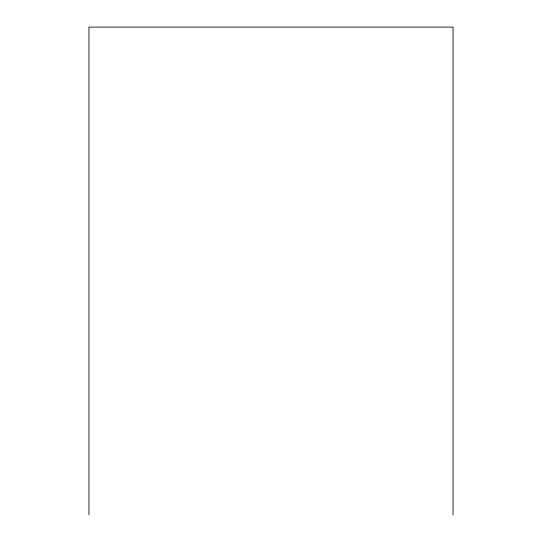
<?xml version="1.0" encoding="UTF-8"?>
<svg xmlns="http://www.w3.org/2000/svg" width="542" height="542" viewBox="0 0 542 542"><rect width="100%" height="100%" fill="white"/><g stroke="black" fill="none" stroke-linecap="round" stroke-linejoin="round"><path stroke-width="0.81" d="M453.044 514.9L453.044 27.1L88.956 27.1L88.956 514.9"/></g></svg>
